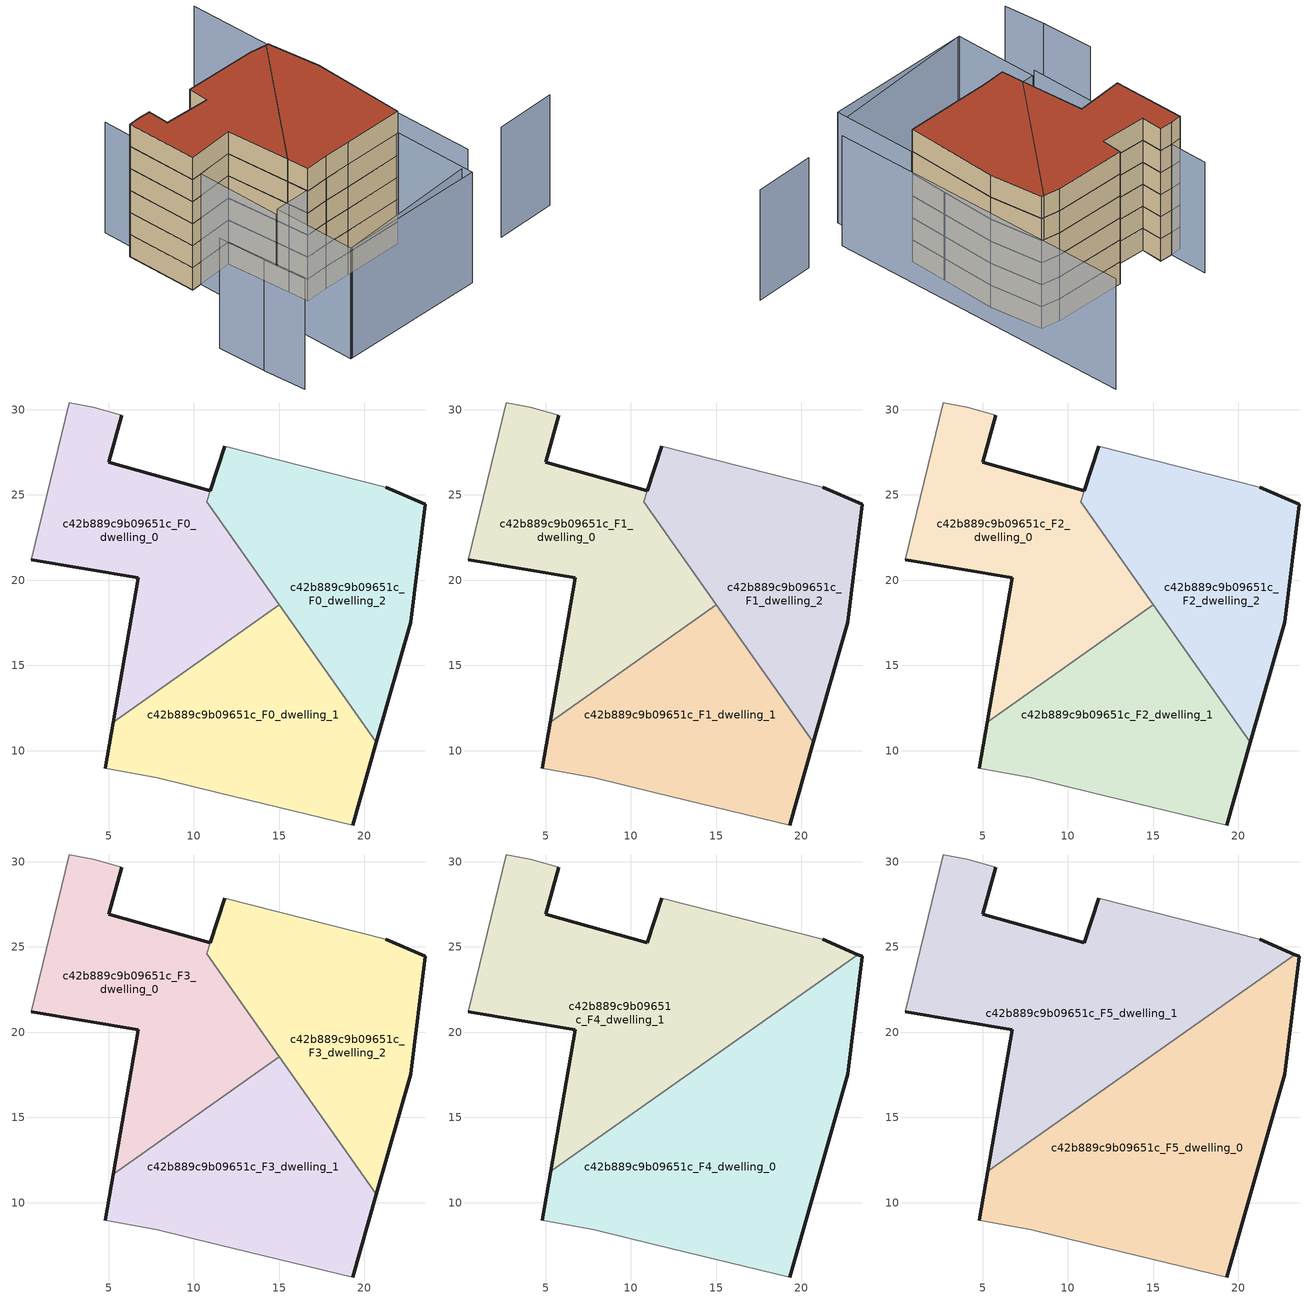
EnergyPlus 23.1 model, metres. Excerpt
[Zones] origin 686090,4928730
c42b889c9b09651c_F0_dwelling_0
 floor ground (EU_floor_Construction): 15.02,18.56 10.76,24.6 10.96,25.23 5,26.92 5.78,29.67 4.11,30.13 2.7,30.39 0.48,21.2 6.73,20.13 5.28,11.68 z0
 wall outside (EU_wall_Construction): 5.78,29.67 5,26.92 10.96,25.23 / 5.28,11.68 6.73,20.13 0.48,21.2 z0:3
 wall adiabatic (EU_wall_Construction): 0.48,21.2 2.7,30.39 4.11,30.13 5.78,29.67 z0:3
 wall to c42b889c9b09651c_F0_dwelling_1 (EU_wall_Construction): 15.02,18.56 5.27,11.68 z0:3
 wall to c42b889c9b09651c_F0_dwelling_2 (EU_wall_Construction): 10.96,25.23 10.76,24.6 15.02,18.56 z0:3
c42b889c9b09651c_F0_dwelling_1
 floor ground (EU_floor_Construction): 19.31,5.64 20.71,10.51 15.02,18.56 5.28,11.68 4.81,8.98 7.86,8.42 11.43,7.53 z0
 wall outside (EU_wall_Construction): 20.71,10.51 19.31,5.64 / 4.81,8.98 5.28,11.68 z0:3
 wall adiabatic (EU_wall_Construction): 19.31,5.64 11.43,7.53 7.86,8.42 4.81,8.98 z0:3
 wall to c42b889c9b09651c_F0_dwelling_2 (EU_wall_Construction): 15.02,18.56 20.71,10.51 z0:3
c42b889c9b09651c_F0_dwelling_2
 floor ground (EU_floor_Construction): 20.71,10.51 22.72,17.53 23.56,24.45 21.25,25.44 11.81,27.85 10.76,24.6 z0
 wall outside (EU_wall_Construction): 21.25,25.44 23.56,24.45 22.72,17.53 20.71,10.51 / 10.96,25.23 11.81,27.85 z0:3
 wall adiabatic (EU_wall_Construction): 11.81,27.85 21.25,25.44 z0:3
c42b889c9b09651c_F1_dwelling_0
 floor to c42b889c9b09651c_F0_dwelling_0 (EU_floor_Construction): 15.02,18.56 10.76,24.6 10.96,25.23 5,26.92 5.78,29.67 4.11,30.13 2.7,30.39 0.48,21.2 6.73,20.13 5.27,11.68 z3
 wall outside (EU_wall_Construction): 5.78,29.67 5,26.92 10.96,25.23 / 5.28,11.68 6.73,20.13 0.48,21.2 z3:6
 wall adiabatic (EU_wall_Construction): 0.48,21.2 2.7,30.39 4.11,30.13 5.78,29.67 z3:6
 wall to c42b889c9b09651c_F1_dwelling_1 (EU_wall_Construction): 15.02,18.56 5.27,11.68 z3:6
 wall to c42b889c9b09651c_F1_dwelling_2 (EU_wall_Construction): 10.96,25.23 10.76,24.6 15.02,18.56 z3:6
c42b889c9b09651c_F1_dwelling_1
 floor to c42b889c9b09651c_F0_dwelling_1 (EU_floor_Construction): 19.31,5.64 20.71,10.51 15.02,18.56 5.27,11.68 4.81,8.98 7.86,8.42 11.43,7.53 z3
 wall outside (EU_wall_Construction): 20.71,10.51 19.31,5.64 / 4.81,8.98 5.28,11.68 z3:6
 wall adiabatic (EU_wall_Construction): 19.31,5.64 11.43,7.53 7.86,8.42 4.81,8.98 z3:6
 wall to c42b889c9b09651c_F1_dwelling_2 (EU_wall_Construction): 15.02,18.56 20.71,10.51 z3:6
c42b889c9b09651c_F1_dwelling_2
 floor to c42b889c9b09651c_F0_dwelling_2 (EU_floor_Construction): 20.71,10.51 22.72,17.53 23.56,24.45 21.25,25.44 11.81,27.85 10.76,24.6 z3
 wall outside (EU_wall_Construction): 21.25,25.44 23.56,24.45 22.72,17.53 20.71,10.51 / 10.96,25.23 11.81,27.85 z3:6
 wall adiabatic (EU_wall_Construction): 11.81,27.85 21.25,25.44 z3:6
c42b889c9b09651c_F2_dwelling_0
 floor to c42b889c9b09651c_F1_dwelling_0 (EU_floor_Construction): 15.02,18.56 10.76,24.6 10.96,25.23 5,26.92 5.78,29.67 4.11,30.13 2.7,30.39 0.48,21.2 6.73,20.13 5.27,11.68 z6
 wall outside (EU_wall_Construction): 5.78,29.67 5,26.92 10.96,25.23 / 5.28,11.68 6.73,20.13 0.48,21.2 z6:9
 wall adiabatic (EU_wall_Construction): 0.48,21.2 2.7,30.39 4.11,30.13 5.78,29.67 z6:9
 wall to c42b889c9b09651c_F2_dwelling_1 (EU_wall_Construction): 15.02,18.56 5.27,11.68 z6:9
 wall to c42b889c9b09651c_F2_dwelling_2 (EU_wall_Construction): 10.96,25.23 10.76,24.6 15.02,18.56 z6:9
c42b889c9b09651c_F2_dwelling_1
 floor to c42b889c9b09651c_F1_dwelling_1 (EU_floor_Construction): 19.31,5.64 20.71,10.51 15.02,18.56 5.27,11.68 4.81,8.98 7.86,8.42 11.43,7.53 z6
 wall outside (EU_wall_Construction): 20.71,10.51 19.31,5.64 / 4.81,8.98 5.28,11.68 z6:9
 wall adiabatic (EU_wall_Construction): 19.31,5.64 11.43,7.53 7.86,8.42 4.81,8.98 z6:9
 wall to c42b889c9b09651c_F2_dwelling_2 (EU_wall_Construction): 15.02,18.56 20.71,10.51 z6:9
c42b889c9b09651c_F2_dwelling_2
 floor to c42b889c9b09651c_F1_dwelling_2 (EU_floor_Construction): 20.71,10.51 22.72,17.53 23.56,24.45 21.25,25.44 11.81,27.85 10.76,24.6 z6
 wall outside (EU_wall_Construction): 21.25,25.44 23.56,24.45 22.72,17.53 20.71,10.51 / 10.96,25.23 11.81,27.85 z6:9
 wall adiabatic (EU_wall_Construction): 11.81,27.85 21.25,25.44 z6:9
c42b889c9b09651c_F3_dwelling_0
 floor to c42b889c9b09651c_F2_dwelling_0 (EU_floor_Construction): 15.02,18.56 10.76,24.6 10.96,25.23 5,26.92 5.78,29.67 4.11,30.13 2.7,30.39 0.48,21.2 6.73,20.13 5.27,11.68 z9
 wall outside (EU_wall_Construction): 5.78,29.67 5,26.92 10.96,25.23 / 5.28,11.68 6.73,20.13 0.48,21.2 z9:12
 wall adiabatic (EU_wall_Construction): 0.48,21.2 2.7,30.39 4.11,30.13 5.78,29.67 z9:12
 wall to c42b889c9b09651c_F3_dwelling_1 (EU_wall_Construction): 15.02,18.56 5.27,11.68 z9:12
 wall to c42b889c9b09651c_F3_dwelling_2 (EU_wall_Construction): 10.96,25.23 10.76,24.6 15.02,18.56 z9:12
c42b889c9b09651c_F3_dwelling_1
 floor to c42b889c9b09651c_F2_dwelling_1 (EU_floor_Construction): 19.31,5.64 20.71,10.51 15.02,18.56 5.27,11.68 4.81,8.98 7.86,8.42 11.43,7.53 z9
 wall outside (EU_wall_Construction): 20.71,10.51 19.31,5.64 / 4.81,8.98 5.28,11.68 z9:12
 wall adiabatic (EU_wall_Construction): 19.31,5.64 11.43,7.53 7.86,8.42 4.81,8.98 z9:12
 wall to c42b889c9b09651c_F3_dwelling_2 (EU_wall_Construction): 15.02,18.56 20.71,10.51 z9:12
c42b889c9b09651c_F3_dwelling_2
 floor to c42b889c9b09651c_F2_dwelling_2 (EU_floor_Construction): 20.71,10.51 22.72,17.53 23.56,24.45 21.25,25.44 11.81,27.85 10.76,24.6 z9
 wall outside (EU_wall_Construction): 21.25,25.44 23.56,24.45 22.72,17.53 20.71,10.51 / 10.96,25.23 11.81,27.85 z9:12
 wall adiabatic (EU_wall_Construction): 11.81,27.85 21.25,25.44 z9:12
c42b889c9b09651c_F4_dwelling_0
 floor to c42b889c9b09651c_F3_dwelling_0 (EU_floor_Construction): 15.02,18.56 14.96,18.66 5.3,11.84 5.27,11.68 z12
 floor to c42b889c9b09651c_F3_dwelling_1 (EU_floor_Construction): 19.31,5.64 20.71,10.51 15.02,18.56 5.27,11.68 4.81,8.98 7.86,8.42 11.43,7.53 z12
 floor to c42b889c9b09651c_F3_dwelling_2 (EU_floor_Construction): 20.71,10.51 22.72,17.53 23.56,24.45 23.32,24.56 14.96,18.66 z12
 wall outside (EU_wall_Construction): 23.32,24.56 23.56,24.45 22.72,17.53 19.31,5.64 / 4.81,8.98 5.3,11.84 z12:15
 wall adiabatic (EU_wall_Construction): 19.31,5.64 11.43,7.53 7.86,8.42 4.81,8.98 z12:15
 wall to c42b889c9b09651c_F4_dwelling_1 (EU_wall_Construction): 5.3,11.84 23.32,24.56 z12:15
c42b889c9b09651c_F4_dwelling_1
 floor to c42b889c9b09651c_F3_dwelling_0 (EU_floor_Construction): 14.96,18.66 10.76,24.6 10.96,25.23 5,26.92 5.78,29.67 4.11,30.13 2.7,30.39 0.48,21.2 6.73,20.13 5.3,11.84 z12
 floor to c42b889c9b09651c_F3_dwelling_2 (EU_floor_Construction): 23.32,24.56 21.25,25.44 11.81,27.85 10.76,24.6 14.96,18.66 z12
 wall outside (EU_wall_Construction): 5.78,29.67 5,26.92 10.96,25.23 11.81,27.85 / 21.25,25.44 23.32,24.56 / 5.3,11.84 6.73,20.13 0.48,21.2 z12:15
 wall adiabatic (EU_wall_Construction): 11.81,27.85 21.25,25.44 / 0.48,21.2 2.7,30.39 4.11,30.13 5.78,29.67 z12:15
c42b889c9b09651c_F5_dwelling_0
 floor to c42b889c9b09651c_F4_dwelling_0 (EU_floor_Construction): 19.31,5.64 22.72,17.53 23.56,24.45 23.32,24.56 5.3,11.84 4.81,8.98 7.86,8.42 11.43,7.53 z15
 wall outside (EU_wall_Construction): 23.32,24.56 23.56,24.45 22.72,17.53 19.31,5.64 / 4.81,8.98 5.3,11.84 z15:18
 wall adiabatic (EU_wall_Construction): 19.31,5.64 11.43,7.53 7.86,8.42 4.81,8.98 z15:18
 wall to c42b889c9b09651c_F5_dwelling_1 (EU_wall_Construction): 5.3,11.84 23.32,24.56 z15:18
 roof outside (EU_roof_Construction): 23.56,24.45 22.72,17.53 19.31,5.64 11.43,7.53 7.86,8.42 4.81,8.98 5.3,11.84 23.32,24.56 z18
c42b889c9b09651c_F5_dwelling_1
 floor to c42b889c9b09651c_F4_dwelling_1 (EU_floor_Construction): 23.32,24.56 21.25,25.44 11.81,27.85 10.96,25.23 5,26.92 5.78,29.67 4.11,30.13 2.7,30.39 0.48,21.2 6.73,20.13 5.3,11.84 z15
 wall outside (EU_wall_Construction): 5.78,29.67 5,26.92 10.96,25.23 11.81,27.85 / 21.25,25.44 23.32,24.56 / 5.3,11.84 6.73,20.13 0.48,21.2 z15:18
 wall adiabatic (EU_wall_Construction): 11.81,27.85 21.25,25.44 / 0.48,21.2 2.7,30.39 4.11,30.13 5.78,29.67 z15:18
 roof outside (EU_roof_Construction): 21.25,25.44 23.32,24.56 5.3,11.84 6.73,20.13 0.48,21.2 2.7,30.39 4.11,30.13 5.78,29.67 5,26.92 10.96,25.23 11.81,27.85 z18
shading: -2.3,-0.54 16.87,-3.82 / 25.93,-3.81 33.92,-5.49 / -9.15,6.76 -10.01,1.12 / -7.81,13.14 -9.2,6.43 / 20.44,-2.58 29.62,37.19 / 5.36,35 -0.81,9.96 / 0.14,10.3 19.41,5.62 / 19.41,5.62 16.79,-5.17 / 16.79,-5.17 -2.48,-0.49 / -2.48,-0.49 0.14,10.3 z0:15
[Building]
EU S2 Campaign: North Axis=0; Terrain=City; Solar Distribution=FullExterior
[Site:Location]
Bologna: Latitude=44.5; Longitude=11.25; Time Zone=1; Elevation=37
[SizingPeriod:WeatherFileDays]
AnnualSizingPeriod: Begin Month=1; Begin Day of Month=1; End Month=12; End Day of Month=31; Day of Week for Start Day=Monday; Use Weather File Daylight Saving Period=No; Use Weather File Rain and Snow Indicators=No
[MATERIAL]
EU_InternalMass_Material: Roughness=MediumRough; Thickness=0.1; Conductivity=1; Density=1800; Specific Heat=900; Thermal Absorptance=0.9; Solar Absorptance=0.7; Visible Absorptance=0.7
[MATERIAL:NOMASS] Roughness=MediumRough; Thermal Absorptance=0.9; Solar Absorptance=0.7; Visible Absorptance=0.7
Name | Thermal Resistance
EU_wall_NoMass | 0.905828
EU_roof_NoMass | 0.37593
EU_floor_NoMass | 0.67114
[CONSTRUCTION]
EU_wall_Construction: EU_wall_NoMass
EU_roof_Construction: EU_roof_NoMass
EU_floor_Construction: EU_floor_NoMass
EU_InternalMass_Construction: EU_InternalMass_Material
[ZONE] Type=1; Multiplier=1; Ceiling Height=autocalculate; Floor Area=autocalculate; Part of Total Floor Area=Yes
Name | Volume
c42b889c9b09651c_F0_dwelling_0; c42b889c9b09651c_F1_dwelling_0; c42b889c9b09651c_F2_dwelling_0; c42b889c9b09651c_F3_dwelling_0 | 350.511
c42b889c9b09651c_F4_dwelling_0; c42b889c9b09651c_F5_dwelling_1 | 524.503
c42b889c9b09651c_F5_dwelling_0 | 524.504
c42b889c9b09651c_F0_dwelling_1; c42b889c9b09651c_F1_dwelling_1; c42b889c9b09651c_F2_dwelling_1; c42b889c9b09651c_F3_dwelling_1 | 349.671
c42b889c9b09651c_F4_dwelling_1 | 524.478
c42b889c9b09651c_F0_dwelling_2 | 348.804
c42b889c9b09651c_F1_dwelling_2; c42b889c9b09651c_F2_dwelling_2; c42b889c9b09651c_F3_dwelling_2 | 348.831
[INTERNALMASS] Construction=EU_InternalMass_Construction
Name | Zone or ZoneList | Surface Area
c42b889c9b09651c_F0_dwelling_0_EU_InternalMass | c42b889c9b09651c_F0_dwelling_0 | 116.836
c42b889c9b09651c_F0_dwelling_1_EU_InternalMass | c42b889c9b09651c_F0_dwelling_1 | 116.558
c42b889c9b09651c_F0_dwelling_2_EU_InternalMass | c42b889c9b09651c_F0_dwelling_2 | 116.275
c42b889c9b09651c_F1_dwelling_0_EU_InternalMass | c42b889c9b09651c_F1_dwelling_0 | 116.836
c42b889c9b09651c_F1_dwelling_1_EU_InternalMass | c42b889c9b09651c_F1_dwelling_1 | 116.558
c42b889c9b09651c_F1_dwelling_2_EU_InternalMass | c42b889c9b09651c_F1_dwelling_2 | 116.275
c42b889c9b09651c_F2_dwelling_0_EU_InternalMass | c42b889c9b09651c_F2_dwelling_0 | 116.836
c42b889c9b09651c_F2_dwelling_1_EU_InternalMass | c42b889c9b09651c_F2_dwelling_1 | 116.558
c42b889c9b09651c_F2_dwelling_2_EU_InternalMass | c42b889c9b09651c_F2_dwelling_2 | 116.275
c42b889c9b09651c_F3_dwelling_0_EU_InternalMass | c42b889c9b09651c_F3_dwelling_0 | 116.836
c42b889c9b09651c_F3_dwelling_1_EU_InternalMass | c42b889c9b09651c_F3_dwelling_1 | 116.558
c42b889c9b09651c_F3_dwelling_2_EU_InternalMass | c42b889c9b09651c_F3_dwelling_2 | 116.275
c42b889c9b09651c_F4_dwelling_0_EU_InternalMass | c42b889c9b09651c_F4_dwelling_0 | 174.835
c42b889c9b09651c_F4_dwelling_1_EU_InternalMass | c42b889c9b09651c_F4_dwelling_1 | 174.834
c42b889c9b09651c_F5_dwelling_0_EU_InternalMass | c42b889c9b09651c_F5_dwelling_0 | 174.835
c42b889c9b09651c_F5_dwelling_1_EU_InternalMass | c42b889c9b09651c_F5_dwelling_1 | 174.834
[OTHEREQUIPMENT] Fuel Type=Electricity; Design Level Calculation Method=Watts/Area; Power per Zone Floor Area=1; Fraction Latent=0; Fraction Radiant=0; Fraction Lost=0; Carbon Dioxide Generation Rate=0; EndUse Subcategory=EU_Step8_InternalGains
Name | Zone or ZoneList or Space or SpaceList | Schedule
EU_Step8_InternalGain_c42b889c9b09651c_F0_dwelling_0_f000 | c42b889c9b09651c_F0_dwelling_0 | EU_Step8_GainSchedule_c42b889c9b09651c_F0_dwelling_0_f000
EU_Step8_InternalGain_c42b889c9b09651c_F0_dwelling_1_f000 | c42b889c9b09651c_F0_dwelling_1 | EU_Step8_GainSchedule_c42b889c9b09651c_F0_dwelling_1_f000
EU_Step8_InternalGain_c42b889c9b09651c_F0_dwelling_2_f000 | c42b889c9b09651c_F0_dwelling_2 | EU_Step8_GainSchedule_c42b889c9b09651c_F0_dwelling_2_f000
EU_Step8_InternalGain_c42b889c9b09651c_F1_dwelling_0_f000 | c42b889c9b09651c_F1_dwelling_0 | EU_Step8_GainSchedule_c42b889c9b09651c_F1_dwelling_0_f000
EU_Step8_InternalGain_c42b889c9b09651c_F1_dwelling_1_f000 | c42b889c9b09651c_F1_dwelling_1 | EU_Step8_GainSchedule_c42b889c9b09651c_F1_dwelling_1_f000
EU_Step8_InternalGain_c42b889c9b09651c_F1_dwelling_2_f000 | c42b889c9b09651c_F1_dwelling_2 | EU_Step8_GainSchedule_c42b889c9b09651c_F1_dwelling_2_f000
EU_Step8_InternalGain_c42b889c9b09651c_F2_dwelling_0_f000 | c42b889c9b09651c_F2_dwelling_0 | EU_Step8_GainSchedule_c42b889c9b09651c_F2_dwelling_0_f000
EU_Step8_InternalGain_c42b889c9b09651c_F2_dwelling_1_f000 | c42b889c9b09651c_F2_dwelling_1 | EU_Step8_GainSchedule_c42b889c9b09651c_F2_dwelling_1_f000
EU_Step8_InternalGain_c42b889c9b09651c_F2_dwelling_2_f000 | c42b889c9b09651c_F2_dwelling_2 | EU_Step8_GainSchedule_c42b889c9b09651c_F2_dwelling_2_f000
EU_Step8_InternalGain_c42b889c9b09651c_F3_dwelling_0_f000 | c42b889c9b09651c_F3_dwelling_0 | EU_Step8_GainSchedule_c42b889c9b09651c_F3_dwelling_0_f000
EU_Step8_InternalGain_c42b889c9b09651c_F3_dwelling_1_f000 | c42b889c9b09651c_F3_dwelling_1 | EU_Step8_GainSchedule_c42b889c9b09651c_F3_dwelling_1_f000
EU_Step8_InternalGain_c42b889c9b09651c_F3_dwelling_2_f000 | c42b889c9b09651c_F3_dwelling_2 | EU_Step8_GainSchedule_c42b889c9b09651c_F3_dwelling_2_f000
EU_Step8_InternalGain_c42b889c9b09651c_F4_dwelling_0_f000 | c42b889c9b09651c_F4_dwelling_0 | EU_Step8_GainSchedule_c42b889c9b09651c_F4_dwelling_0_f000
EU_Step8_InternalGain_c42b889c9b09651c_F4_dwelling_1_f000 | c42b889c9b09651c_F4_dwelling_1 | EU_Step8_GainSchedule_c42b889c9b09651c_F4_dwelling_1_f000
EU_Step8_InternalGain_c42b889c9b09651c_F5_dwelling_0_f000 | c42b889c9b09651c_F5_dwelling_0 | EU_Step8_GainSchedule_c42b889c9b09651c_F5_dwelling_0_f000
EU_Step8_InternalGain_c42b889c9b09651c_F5_dwelling_1_f000 | c42b889c9b09651c_F5_dwelling_1 | EU_Step8_GainSchedule_c42b889c9b09651c_F5_dwelling_1_f000
[ZONEVENTILATION:DESIGNFLOWRATE] Schedule=EU_AlwaysOn; Design Flow Rate Calculation Method=AirChanges/Hour; Air Changes per Hour=0.73129; Ventilation Type=Natural; Fan Pressure Rise=0; Fan Total Efficiency=1; Constant Term Coefficient=1; Temperature Term Coefficient=0; Velocity Term Coefficient=0; Velocity Squared Term Coefficient=0; Minimum Indoor Temperature=-100; Maximum Indoor Temperature=100; Delta Temperature=-100; Minimum Outdoor Temperature=-100; Maximum Outdoor Temperature=100; Maximum Wind Speed=40
Name | Zone or ZoneList or Space or SpaceList
EU_ConstantAir_c42b889c9b09651c_F0_dwelling_0 | c42b889c9b09651c_F0_dwelling_0
EU_ConstantAir_c42b889c9b09651c_F0_dwelling_1 | c42b889c9b09651c_F0_dwelling_1
EU_ConstantAir_c42b889c9b09651c_F0_dwelling_2 | c42b889c9b09651c_F0_dwelling_2
EU_ConstantAir_c42b889c9b09651c_F1_dwelling_0 | c42b889c9b09651c_F1_dwelling_0
EU_ConstantAir_c42b889c9b09651c_F1_dwelling_1 | c42b889c9b09651c_F1_dwelling_1
EU_ConstantAir_c42b889c9b09651c_F1_dwelling_2 | c42b889c9b09651c_F1_dwelling_2
EU_ConstantAir_c42b889c9b09651c_F2_dwelling_0 | c42b889c9b09651c_F2_dwelling_0
EU_ConstantAir_c42b889c9b09651c_F2_dwelling_1 | c42b889c9b09651c_F2_dwelling_1
EU_ConstantAir_c42b889c9b09651c_F2_dwelling_2 | c42b889c9b09651c_F2_dwelling_2
EU_ConstantAir_c42b889c9b09651c_F3_dwelling_0 | c42b889c9b09651c_F3_dwelling_0
EU_ConstantAir_c42b889c9b09651c_F3_dwelling_1 | c42b889c9b09651c_F3_dwelling_1
EU_ConstantAir_c42b889c9b09651c_F3_dwelling_2 | c42b889c9b09651c_F3_dwelling_2
EU_ConstantAir_c42b889c9b09651c_F4_dwelling_0 | c42b889c9b09651c_F4_dwelling_0
EU_ConstantAir_c42b889c9b09651c_F4_dwelling_1 | c42b889c9b09651c_F4_dwelling_1
EU_ConstantAir_c42b889c9b09651c_F5_dwelling_0 | c42b889c9b09651c_F5_dwelling_0
EU_ConstantAir_c42b889c9b09651c_F5_dwelling_1 | c42b889c9b09651c_F5_dwelling_1
[HVACTEMPLATE:THERMOSTAT] Constant Heating Setpoint=20; Constant Cooling Setpoint=50
EU_HeatOnly_c42b889c9b09651c_F0_dwelling_0; EU_HeatOnly_c42b889c9b09651c_F0_dwelling_1; EU_HeatOnly_c42b889c9b09651c_F0_dwelling_2; EU_HeatOnly_c42b889c9b09651c_F1_dwelling_0; EU_HeatOnly_c42b889c9b09651c_F1_dwelling_1; EU_HeatOnly_c42b889c9b09651c_F1_dwelling_2; EU_HeatOnly_c42b889c9b09651c_F2_dwelling_0; EU_HeatOnly_c42b889c9b09651c_F2_dwelling_1; EU_HeatOnly_c42b889c9b09651c_F2_dwelling_2; EU_HeatOnly_c42b889c9b09651c_F3_dwelling_0; EU_HeatOnly_c42b889c9b09651c_F3_dwelling_1; EU_HeatOnly_c42b889c9b09651c_F3_dwelling_2; EU_HeatOnly_c42b889c9b09651c_F4_dwelling_0; EU_HeatOnly_c42b889c9b09651c_F4_dwelling_1; EU_HeatOnly_c42b889c9b09651c_F5_dwelling_0; EU_HeatOnly_c42b889c9b09651c_F5_dwelling_1
[HVACTEMPLATE:ZONE:IDEALLOADSAIRSYSTEM] System Availability Schedule=EU_AlwaysOn; Maximum Heating Supply Air Temperature=50; Minimum Cooling Supply Air Temperature=13; Maximum Heating Supply Air Humidity Ratio=0.0156; Minimum Cooling Supply Air Humidity Ratio=0.0077; Heating Limit=NoLimit; Cooling Limit=NoLimit; Heating Availability Schedule=EU_AlwaysOn; Cooling Availability Schedule=EU_CoolingOff; Dehumidification Control Type=ConstantSensibleHeatRatio; Cooling Sensible Heat Ratio=0.7; Dehumidification Setpoint=60; Humidification Control Type=None; Humidification Setpoint=30; Outdoor Air Method=None; Outdoor Air Flow Rate per Person=0.00944; Outdoor Air Flow Rate per Zone Floor Area=0; Outdoor Air Flow Rate per Zone=0; Demand Controlled Ventilation Type=None; Outdoor Air Economizer Type=NoEconomizer; Heat Recovery Type=None; Sensible Heat Recovery Effectiveness=0.7; Latent Heat Recovery Effectiveness=0.65
Name | Template Thermostat
c42b889c9b09651c_F0_dwelling_0 | EU_HeatOnly_c42b889c9b09651c_F0_dwelling_0
c42b889c9b09651c_F0_dwelling_1 | EU_HeatOnly_c42b889c9b09651c_F0_dwelling_1
c42b889c9b09651c_F0_dwelling_2 | EU_HeatOnly_c42b889c9b09651c_F0_dwelling_2
c42b889c9b09651c_F1_dwelling_0 | EU_HeatOnly_c42b889c9b09651c_F1_dwelling_0
c42b889c9b09651c_F1_dwelling_1 | EU_HeatOnly_c42b889c9b09651c_F1_dwelling_1
c42b889c9b09651c_F1_dwelling_2 | EU_HeatOnly_c42b889c9b09651c_F1_dwelling_2
c42b889c9b09651c_F2_dwelling_0 | EU_HeatOnly_c42b889c9b09651c_F2_dwelling_0
c42b889c9b09651c_F2_dwelling_1 | EU_HeatOnly_c42b889c9b09651c_F2_dwelling_1
c42b889c9b09651c_F2_dwelling_2 | EU_HeatOnly_c42b889c9b09651c_F2_dwelling_2
c42b889c9b09651c_F3_dwelling_0 | EU_HeatOnly_c42b889c9b09651c_F3_dwelling_0
c42b889c9b09651c_F3_dwelling_1 | EU_HeatOnly_c42b889c9b09651c_F3_dwelling_1
c42b889c9b09651c_F3_dwelling_2 | EU_HeatOnly_c42b889c9b09651c_F3_dwelling_2
c42b889c9b09651c_F4_dwelling_0 | EU_HeatOnly_c42b889c9b09651c_F4_dwelling_0
c42b889c9b09651c_F4_dwelling_1 | EU_HeatOnly_c42b889c9b09651c_F4_dwelling_1
c42b889c9b09651c_F5_dwelling_0 | EU_HeatOnly_c42b889c9b09651c_F5_dwelling_0
c42b889c9b09651c_F5_dwelling_1 | EU_HeatOnly_c42b889c9b09651c_F5_dwelling_1
[SIZING:ZONE] Zone Cooling Design Supply Air Temperature Input Method=SupplyAirTemperature; Zone Cooling Design Supply Air Temperature=13; Zone Heating Design Supply Air Temperature Input Method=SupplyAirTemperature; Zone Heating Design Supply Air Temperature=50; Zone Cooling Design Supply Air Humidity Ratio=0.008; Zone Heating Design Supply Air Humidity Ratio=0.008; Cooling Design Air Flow Method=DesignDay; Cooling Design Air Flow Rate=0; Cooling Minimum Air Flow per Zone Floor Area=0.000762; Cooling Minimum Air Flow=0; Cooling Minimum Air Flow Fraction=0.2; Heating Design Air Flow Method=DesignDay; Heating Design Air Flow Rate=0; Heating Maximum Air Flow per Zone Floor Area=0.002032; Heating Maximum Air Flow=0.141576; Heating Maximum Air Flow Fraction=0.3; Account for Dedicated Outdoor Air System=No; Dedicated Outdoor Air System Control Strategy=NeutralSupplyAir; Dedicated Outdoor Air Low Setpoint Temperature for Design=autosize; Dedicated Outdoor Air High Setpoint Temperature for Design=autosize; Zone Load Sizing Method=Sensible Load Only No Latent Load; Zone Latent Cooling Design Supply Air Humidity Ratio Input Method=HumidityRatioDifference; Zone Cooling Design Supply Air Humidity Ratio Difference=0.005; Zone Latent Heating Design Supply Air Humidity Ratio Input Method=HumidityRatioDifference; Zone Humidification Design Supply Air Humidity Ratio Difference=0.005
c42b889c9b09651c_F0_dwelling_0; c42b889c9b09651c_F0_dwelling_1; c42b889c9b09651c_F0_dwelling_2; c42b889c9b09651c_F1_dwelling_0; c42b889c9b09651c_F1_dwelling_1; c42b889c9b09651c_F1_dwelling_2; c42b889c9b09651c_F2_dwelling_0; c42b889c9b09651c_F2_dwelling_1; c42b889c9b09651c_F2_dwelling_2; c42b889c9b09651c_F3_dwelling_0; c42b889c9b09651c_F3_dwelling_1; c42b889c9b09651c_F3_dwelling_2; c42b889c9b09651c_F4_dwelling_0; c42b889c9b09651c_F4_dwelling_1; c42b889c9b09651c_F5_dwelling_0; c42b889c9b09651c_F5_dwelling_1
[SCHEDULE:CONSTANT]
Name | Hourly Value
EU_AlwaysOn | 1
EU_CoolingOff | 0
[SCHEDULE:FILE] Column Number=1; Rows to Skip at Top=0; Number of Hours of Data=8760; Column Separator=Comma; Interpolate to Timestep=No; Minutes per Item=60; Adjust Schedule for Daylight Savings=Yes
Name | File
EU_Step8_GainSchedule_c42b889c9b09651c_F0_dwelling_0_f000 | ../../schedules/c42b889c9b09651c/c42b889c9b09651c_F0_dwelling_0_f000_gain.csv
EU_Step8_GainSchedule_c42b889c9b09651c_F0_dwelling_1_f000 | ../../schedules/c42b889c9b09651c/c42b889c9b09651c_F0_dwelling_1_f000_gain.csv
EU_Step8_GainSchedule_c42b889c9b09651c_F0_dwelling_2_f000 | ../../schedules/c42b889c9b09651c/c42b889c9b09651c_F0_dwelling_2_f000_gain.csv
EU_Step8_GainSchedule_c42b889c9b09651c_F1_dwelling_0_f000 | ../../schedules/c42b889c9b09651c/c42b889c9b09651c_F1_dwelling_0_f000_gain.csv
EU_Step8_GainSchedule_c42b889c9b09651c_F1_dwelling_1_f000 | ../../schedules/c42b889c9b09651c/c42b889c9b09651c_F1_dwelling_1_f000_gain.csv
EU_Step8_GainSchedule_c42b889c9b09651c_F1_dwelling_2_f000 | ../../schedules/c42b889c9b09651c/c42b889c9b09651c_F1_dwelling_2_f000_gain.csv
EU_Step8_GainSchedule_c42b889c9b09651c_F2_dwelling_0_f000 | ../../schedules/c42b889c9b09651c/c42b889c9b09651c_F2_dwelling_0_f000_gain.csv
EU_Step8_GainSchedule_c42b889c9b09651c_F2_dwelling_1_f000 | ../../schedules/c42b889c9b09651c/c42b889c9b09651c_F2_dwelling_1_f000_gain.csv
EU_Step8_GainSchedule_c42b889c9b09651c_F2_dwelling_2_f000 | ../../schedules/c42b889c9b09651c/c42b889c9b09651c_F2_dwelling_2_f000_gain.csv
EU_Step8_GainSchedule_c42b889c9b09651c_F3_dwelling_0_f000 | ../../schedules/c42b889c9b09651c/c42b889c9b09651c_F3_dwelling_0_f000_gain.csv
EU_Step8_GainSchedule_c42b889c9b09651c_F3_dwelling_1_f000 | ../../schedules/c42b889c9b09651c/c42b889c9b09651c_F3_dwelling_1_f000_gain.csv
EU_Step8_GainSchedule_c42b889c9b09651c_F3_dwelling_2_f000 | ../../schedules/c42b889c9b09651c/c42b889c9b09651c_F3_dwelling_2_f000_gain.csv
EU_Step8_GainSchedule_c42b889c9b09651c_F4_dwelling_0_f000 | ../../schedules/c42b889c9b09651c/c42b889c9b09651c_F4_dwelling_0_f000_gain.csv
EU_Step8_GainSchedule_c42b889c9b09651c_F4_dwelling_1_f000 | ../../schedules/c42b889c9b09651c/c42b889c9b09651c_F4_dwelling_1_f000_gain.csv
EU_Step8_GainSchedule_c42b889c9b09651c_F5_dwelling_0_f000 | ../../schedules/c42b889c9b09651c/c42b889c9b09651c_F5_dwelling_0_f000_gain.csv
EU_Step8_GainSchedule_c42b889c9b09651c_F5_dwelling_1_f000 | ../../schedules/c42b889c9b09651c/c42b889c9b09651c_F5_dwelling_1_f000_gain.csv
